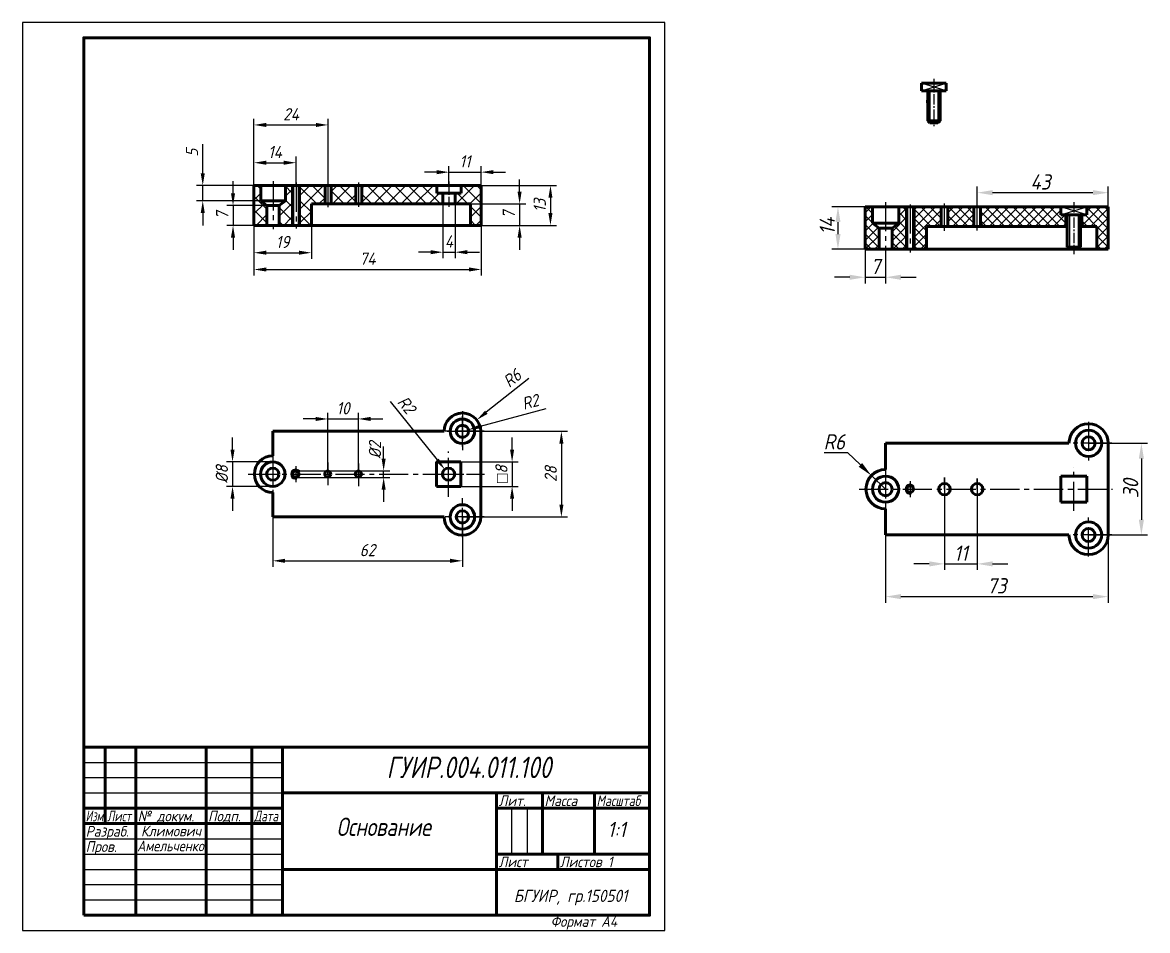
# Model space of a CAD drawing. Header units: millimetres. Extents: x -437 to 368, y -1 to 312.
# Drawn here: x 0 to 367.8, y 0 to 297 of the extents above; entities that cross this region are included whole.
import ezdxf
from ezdxf.enums import TextEntityAlignment as Align

# ---------------------------------------------------------------- set-up
doc = ezdxf.new("R2010")
doc.units = ezdxf.units.MM
doc.header["$LTSCALE"] = 0.5
doc.linetypes.add('CENTER2', pattern=[28.575, 19.05, -3.175, 3.175, -3.175])
doc.linetypes.add('осевая2', pattern=[28.575, 19.05, -3.175, 3.175, -3.175])
doc.layers.get('Defpoints').update_dxf_attribs({"color": 5})
doc.styles.get("Standard").update_dxf_attribs({"font": 'isocpeui.ttf', "width": 0.9})
doc.dimstyles.new('ESKD_standart', dxfattribs={"dimtxt": 5, "dimasz": 5, "dimexe": 2, "dimexo": 0, "dimgap": 1, "dimtad": 1, "dimtoh": 1, "dimdec": 0, "dimzin": 1, "dimdsep": 46, "dimtxsty": 'Standard', "dimcen": 3, "dimdle": 1.25, "dimadec": 0, "dimazin": 0, "dimtfac": 1, "dimtdec": 0, "dimtmove": 0, "dimatfit": 3, "dimldrblk": 'DOT', "dimfxl": 1, "dimtvp": 1.5, "dimtolj": 1, "dimtzin": 1, "dimarcsym": 0})
doc.dimstyles.get("Standard").update_dxf_attribs({"dimtxt": 5, "dimasz": 5, "dimexe": 2, "dimexo": 0, "dimgap": 1.5, "dimtad": 1, "dimdec": 0, "dimzin": 0, "dimtxsty": 'Standard', "dimcen": 5, "dimadec": 0, "dimazin": 0, "dimtfac": 1, "dimtdec": 0, "dimtofl": 0, "dimtmove": 0, "dimatfit": 3, "dimldrblk": 'DOTSMALL', "dimfxl": 1, "dimtolj": 1, "dimtzin": 0, "dimarcsym": 0})

# ---------------------------------------------------------------- blocks, each defined once
blk = doc.blocks.new('*D5')
at = {"color": 0, "lineweight": -2, "transparency": 16777216}
for p, q in [((262.07, 156.33), (269.73, 156.33)), ((269.73, 156.33), (273.94, 152.28)), ((282.17, 144.36), (277.54, 148.81))]:
    blk.add_line(p, q, dxfattribs=at)
at = {"color": 0, "transparency": 16777216}
blk.add_solid([(274.51, 152.88), (273.36, 151.68), (277.54, 148.81)], dxfattribs=at)
at = {"layer": 'Defpoints', "color": 0, "transparency": 16777216}
for p in [(277.54, 148.81), (282.17, 144.36)]:
    blk.add_point(p, dxfattribs=at)
at = {"color": 0, "transparency": 16777216, "insert": (265.4, 159.83), "char_height": 5, "attachment_point": 5}
blk.add_mtext('\\A1;R6', dxfattribs=at)
blk = doc.blocks.new('_Dot')
at = {"color": 0, "lineweight": -2}
blk.add_line((-0.5, 0), (-1, 0), dxfattribs=at)
at = {"color": 0, "const_width": 0.5}
blk.add_lwpolyline([(-0.25, 0, 1), (0.25, 0, 1)], format="xyb", close=True, dxfattribs=at)
blk = doc.blocks.new('*D6')
at = {"color": 0, "lineweight": -2, "transparency": 16777216}
for p, q in [((282.17, 129.37), (282.17, 107.21)), ((354.96, 129.37), (354.96, 107.21)), ((287.17, 109.21), (349.96, 109.21))]:
    blk.add_line(p, q, dxfattribs=at)
at = {"color": 0, "transparency": 16777216}
for points in [[(287.17, 110.04), (287.17, 108.38), (282.17, 109.21)], [(349.96, 110.04), (349.96, 108.38), (354.96, 109.21)]]:
    blk.add_solid(points, dxfattribs=at)
at = {"layer": 'Defpoints', "color": 0, "transparency": 16777216}
for p in [(282.17, 129.37), (354.96, 129.37), (354.96, 109.21)]:
    blk.add_point(p, dxfattribs=at)
at = {"color": 0, "transparency": 16777216, "insert": (318.49, 112.74), "char_height": 5, "attachment_point": 5}
blk.add_mtext('\\A1;73', dxfattribs=at)
blk = doc.blocks.new('*D7')
at = {"color": 0, "lineweight": -2, "transparency": 16777216}
for p, q in [((275.48, 222.81), (275.48, 211.66)), ((282.17, 222.81), (282.17, 211.66)), ((270.48, 213.66), (265.48, 213.66)), ((275.48, 213.66), (282.17, 213.66)), ((287.17, 213.66), (292.17, 213.66))]:
    blk.add_line(p, q, dxfattribs=at)
at = {"color": 0, "transparency": 16777216}
for points in [[(270.48, 214.49), (270.48, 212.83), (275.48, 213.66)], [(287.17, 214.49), (287.17, 212.83), (282.17, 213.66)]]:
    blk.add_solid(points, dxfattribs=at)
at = {"layer": 'Defpoints', "color": 0, "transparency": 16777216}
for p in [(275.48, 222.81), (282.17, 222.81), (282.17, 213.66)]:
    blk.add_point(p, dxfattribs=at)
at = {"color": 0, "transparency": 16777216, "insert": (278.82, 217.19), "char_height": 5, "attachment_point": 5}
blk.add_mtext('\\A1;7', dxfattribs=at)
blk = doc.blocks.new('*D8')
at = {"color": 0, "lineweight": -2, "transparency": 16777216}
for p, q in [((275.48, 236.72), (264.6, 236.72)), ((266.6, 231.72), (266.6, 227.81)), ((275.48, 222.81), (264.6, 222.81))]:
    blk.add_line(p, q, dxfattribs=at)
at = {"color": 0, "transparency": 16777216}
for points in [[(265.77, 231.72), (267.44, 231.72), (266.6, 236.72)], [(265.77, 227.81), (267.44, 227.81), (266.6, 222.81)]]:
    blk.add_solid(points, dxfattribs=at)
at = {"layer": 'Defpoints', "color": 0, "transparency": 16777216}
for p in [(275.48, 236.72), (266.6, 222.81), (275.48, 222.81)]:
    blk.add_point(p, dxfattribs=at)
at = {"color": 0, "transparency": 16777216, "insert": (263.1, 230.4), "char_height": 5, "attachment_point": 5, "rotation": 90}
blk.add_mtext('\\A1;14', dxfattribs=at)
blk = doc.blocks.new('*D9')
at = {"color": 0, "lineweight": -2, "transparency": 16777216}
for p, q in [((312.14, 236.72), (312.14, 243.34)), ((354.96, 236.72), (354.96, 243.34)), ((317.14, 241.34), (349.96, 241.34))]:
    blk.add_line(p, q, dxfattribs=at)
at = {"color": 0, "transparency": 16777216}
for points in [[(317.14, 242.17), (317.14, 240.51), (312.14, 241.34)], [(349.96, 242.17), (349.96, 240.51), (354.96, 241.34)]]:
    blk.add_solid(points, dxfattribs=at)
at = {"layer": 'Defpoints', "color": 0, "transparency": 16777216}
for p in [(354.96, 241.34), (312.14, 236.72), (354.96, 236.72)]:
    blk.add_point(p, dxfattribs=at)
at = {"color": 0, "transparency": 16777216, "insert": (332.78, 244.84), "char_height": 5, "attachment_point": 5}
blk.add_mtext('\\A1;43', dxfattribs=at)
blk = doc.blocks.new('*D10')
at = {"color": 0, "lineweight": -2, "transparency": 16777216}
for p, q in [((348.54, 159.35), (367.8, 159.35)), ((365.8, 154.35), (365.8, 134.37)), ((348.54, 129.37), (367.8, 129.37))]:
    blk.add_line(p, q, dxfattribs=at)
at = {"color": 0, "transparency": 16777216}
for points in [[(364.96, 154.35), (366.63, 154.35), (365.8, 159.35)], [(364.96, 134.37), (366.63, 134.37), (365.8, 129.37)]]:
    blk.add_solid(points, dxfattribs=at)
at = {"layer": 'Defpoints', "color": 0, "transparency": 16777216}
for p in [(348.54, 159.35), (348.54, 129.37), (365.8, 129.37)]:
    blk.add_point(p, dxfattribs=at)
at = {"color": 0, "transparency": 16777216, "insert": (362.3, 144.54), "char_height": 5, "attachment_point": 5, "rotation": 90}
blk.add_mtext('\\A1;30', dxfattribs=at)
blk = doc.blocks.new('*D11')
at = {"color": 0, "lineweight": -2, "transparency": 16777216}
for p, q in [((301.44, 144.36), (301.44, 117.92)), ((312.14, 144.36), (312.14, 117.92)), ((296.44, 119.92), (291.44, 119.92)), ((301.44, 119.92), (312.14, 119.92)), ((317.14, 119.92), (322.14, 119.92))]:
    blk.add_line(p, q, dxfattribs=at)
at = {"color": 0, "transparency": 16777216}
for points in [[(296.44, 120.75), (296.44, 119.08), (301.44, 119.92)], [(317.14, 120.75), (317.14, 119.08), (312.14, 119.92)]]:
    blk.add_solid(points, dxfattribs=at)
at = {"layer": 'Defpoints', "color": 0, "transparency": 16777216}
for p in [(301.44, 144.36), (312.14, 144.36), (312.14, 119.92)]:
    blk.add_point(p, dxfattribs=at)
at = {"color": 0, "transparency": 16777216, "insert": (306.79, 123.42), "char_height": 5, "attachment_point": 5}
blk.add_mtext('\\A1;11', dxfattribs=at)
blk = doc.blocks.new('*D13')
at = {"color": 0, "lineweight": -2, "transparency": 16777216}
for p, q in [((149.81, 163.28), (178.18, 163.28)), ((176.18, 159.28), (176.18, 139.28)), ((149.81, 135.28), (178.18, 135.28))]:
    blk.add_line(p, q, dxfattribs=at)
at = {"color": 0, "lineweight": -3, "transparency": 16777216}
for points in [[(175.52, 159.28), (176.85, 159.28), (176.18, 163.28)], [(175.52, 139.28), (176.85, 139.28), (176.18, 135.28)]]:
    blk.add_solid(points, dxfattribs=at)
at = {"layer": 'Defpoints', "color": 0, "lineweight": -3, "transparency": 16777216}
for p in [(149.81, 163.28), (149.81, 135.28), (176.18, 135.28)]:
    blk.add_point(p, dxfattribs=at)
at = {"color": 0, "lineweight": -3, "transparency": 16777216, "insert": (172.68, 149.28), "char_height": 4, "attachment_point": 5, "rotation": 90}
blk.add_mtext('\\A1;28', dxfattribs=at)
blk = doc.blocks.new('_DotSmall')
at = {"color": 0, "linetype": 'ByBlock', "const_width": 0.5}
blk.add_lwpolyline([(-0.0625, 0, 1), (0.0625, 0, 1)], format="xyb", close=True, dxfattribs=at)
blk = doc.blocks.new('*D14')
at = {"color": 0, "lineweight": -2, "transparency": 16777216}
for p, q in [((99.81, 149.28), (99.81, 169.32)), ((109.81, 149.28), (109.81, 169.32)), ((95.81, 167.32), (91.81, 167.32)), ((99.81, 167.32), (109.81, 167.32)), ((113.81, 167.32), (117.81, 167.32))]:
    blk.add_line(p, q, dxfattribs=at)
at = {"color": 0, "lineweight": -3, "transparency": 16777216}
for points in [[(95.81, 167.99), (95.81, 166.65), (99.81, 167.32)], [(113.81, 167.99), (113.81, 166.65), (109.81, 167.32)]]:
    blk.add_solid(points, dxfattribs=at)
at = {"layer": 'Defpoints', "color": 0, "lineweight": -3, "transparency": 16777216}
for p in [(109.81, 167.32), (99.81, 149.28), (109.81, 149.28)]:
    blk.add_point(p, dxfattribs=at)
at = {"color": 0, "lineweight": -3, "transparency": 16777216, "insert": (104.81, 170.82), "char_height": 4, "attachment_point": 5}
blk.add_mtext('\\A1;10', dxfattribs=at)
blk = doc.blocks.new('*D15')
at = {"color": 0, "lineweight": -2, "transparency": 16777216}
for p, q in [((81.81, 135.28), (81.81, 118.92)), ((143.81, 135.28), (143.81, 118.92)), ((85.81, 120.92), (139.81, 120.92))]:
    blk.add_line(p, q, dxfattribs=at)
at = {"color": 0, "lineweight": -3, "transparency": 16777216}
for points in [[(85.81, 121.59), (85.81, 120.26), (81.81, 120.92)], [(139.81, 121.59), (139.81, 120.26), (143.81, 120.92)]]:
    blk.add_solid(points, dxfattribs=at)
at = {"layer": 'Defpoints', "color": 0, "lineweight": -3, "transparency": 16777216}
for p in [(81.81, 135.28), (143.81, 135.28), (143.81, 120.92)]:
    blk.add_point(p, dxfattribs=at)
at = {"color": 0, "lineweight": -3, "transparency": 16777216, "insert": (112.81, 124.42), "char_height": 4, "attachment_point": 5}
blk.add_mtext('\\A1;62', dxfattribs=at)
blk = doc.blocks.new('*D16')
at = {"color": 0, "lineweight": -2, "transparency": 16777216}
for p, q in [((75.68, 230.65), (75.68, 214.21)), ((149.93, 230.65), (149.93, 214.21)), ((79.68, 216.21), (145.93, 216.21))]:
    blk.add_line(p, q, dxfattribs=at)
at = {"color": 0, "lineweight": -3, "transparency": 16777216}
for points in [[(79.68, 216.88), (79.68, 215.55), (75.68, 216.21)], [(145.93, 216.88), (145.93, 215.55), (149.93, 216.21)]]:
    blk.add_solid(points, dxfattribs=at)
at = {"layer": 'Defpoints', "color": 0, "lineweight": -3, "transparency": 16777216}
for p in [(75.68, 230.65), (149.93, 230.65), (149.93, 216.21)]:
    blk.add_point(p, dxfattribs=at)
at = {"color": 0, "lineweight": -3, "transparency": 16777216, "insert": (112.81, 219.74), "char_height": 4, "width": 3.4364, "attachment_point": 5}
blk.add_mtext('\\A1;74', dxfattribs=at)
blk = doc.blocks.new('*D18')
at = {"color": 0, "lineweight": -2, "transparency": 16777216}
for p, q in [((135.43, 248.05), (131.43, 248.05)), ((139.43, 243.65), (139.43, 250.05)), ((139.43, 248.05), (149.93, 248.05)), ((149.93, 243.65), (149.93, 250.05)), ((153.93, 248.05), (157.93, 248.05))]:
    blk.add_line(p, q, dxfattribs=at)
at = {"color": 0, "lineweight": -3, "transparency": 16777216}
for points in [[(135.43, 248.71), (135.43, 247.38), (139.43, 248.05)], [(153.93, 248.71), (153.93, 247.38), (149.93, 248.05)]]:
    blk.add_solid(points, dxfattribs=at)
at = {"layer": 'Defpoints', "color": 0, "lineweight": -3, "transparency": 16777216}
for p in [(149.93, 248.05), (139.43, 243.65), (149.93, 243.65)]:
    blk.add_point(p, dxfattribs=at)
at = {"color": 0, "lineweight": -3, "transparency": 16777216, "insert": (144.68, 251.55), "char_height": 4, "attachment_point": 5}
blk.add_mtext('\\A1;11', dxfattribs=at)
blk = doc.blocks.new('*D19')
at = {"color": 0, "lineweight": -2, "transparency": 16777216}
for p, q in [((68.67, 157.28), (68.67, 161.28)), ((81.81, 153.28), (66.67, 153.28)), ((68.67, 153.28), (68.67, 145.28)), ((81.81, 145.28), (66.67, 145.28)), ((68.67, 141.28), (68.67, 137.28))]:
    blk.add_line(p, q, dxfattribs=at)
at = {"color": 0, "lineweight": -3, "transparency": 16777216}
for points in [[(68, 157.28), (69.33, 157.28), (68.67, 153.28)], [(68, 141.28), (69.33, 141.28), (68.67, 145.28)]]:
    blk.add_solid(points, dxfattribs=at)
at = {"layer": 'Defpoints', "color": 0, "lineweight": -3, "transparency": 16777216}
for p in [(81.81, 153.28), (68.67, 145.28), (81.81, 145.28)]:
    blk.add_point(p, dxfattribs=at)
at = {"color": 0, "lineweight": -3, "transparency": 16777216, "insert": (65.17, 149.28), "char_height": 4, "attachment_point": 5, "rotation": 90}
blk.add_mtext('\\A1;%%C8', dxfattribs=at)
blk = doc.blocks.new('*D20')
at = {"color": 0, "lineweight": -2, "transparency": 16777216}
for p, q in [((165.53, 180.52), (151.64, 169.49)), ((143.81, 158.28), (143.81, 168.28)), ((138.81, 163.28), (148.81, 163.28))]:
    blk.add_line(p, q, dxfattribs=at)
at = {"color": 0, "lineweight": -3, "transparency": 16777216}
blk.add_solid([(151.23, 170.02), (152.06, 168.97), (148.51, 167.01)], dxfattribs=at)
at = {"layer": 'Defpoints', "color": 0, "lineweight": -3, "transparency": 16777216}
for p in [(148.51, 167.01), (143.81, 163.28)]:
    blk.add_point(p, dxfattribs=at)
at = {"color": 0, "lineweight": -3, "transparency": 16777216, "insert": (160.1, 180.67), "char_height": 4, "attachment_point": 5, "rotation": 38.4357}
blk.add_mtext('\\A1;R6', dxfattribs=at)
blk = doc.blocks.new('*D21')
at = {"color": 0, "lineweight": -2, "transparency": 16777216}
for p, q in [((160.07, 157.28), (160.07, 161.28)), ((143.31, 153.28), (162.07, 153.28)), ((160.07, 153.28), (160.07, 145.28)), ((143.31, 145.28), (162.07, 145.28)), ((160.07, 141.28), (160.07, 137.28))]:
    blk.add_line(p, q, dxfattribs=at)
at = {"color": 0, "lineweight": -3, "transparency": 16777216}
for points in [[(159.4, 157.28), (160.73, 157.28), (160.07, 153.28)], [(159.4, 141.28), (160.73, 141.28), (160.07, 145.28)]]:
    blk.add_solid(points, dxfattribs=at)
at = {"layer": 'Defpoints', "color": 0, "lineweight": -3, "transparency": 16777216}
for p in [(143.31, 153.28), (143.31, 145.28), (160.07, 145.28)]:
    blk.add_point(p, dxfattribs=at)
at = {"color": 0, "lineweight": -3, "transparency": 16777216, "insert": (156.57, 149.28), "char_height": 4, "attachment_point": 5, "rotation": 90}
blk.add_mtext('\\A1;{\\fArial|b0|i1|c204|p34;□}8', dxfattribs=at)
blk = doc.blocks.new('*D22')
at = {"color": 0, "lineweight": -2, "transparency": 16777216}
for p, q in [((75.68, 230.65), (75.68, 219.7)), ((94.43, 230.65), (94.43, 219.7)), ((79.68, 221.7), (90.43, 221.7))]:
    blk.add_line(p, q, dxfattribs=at)
at = {"color": 0, "lineweight": -3, "transparency": 16777216}
for points in [[(79.68, 222.37), (79.68, 221.04), (75.68, 221.7)], [(90.43, 222.37), (90.43, 221.04), (94.43, 221.7)]]:
    blk.add_solid(points, dxfattribs=at)
at = {"layer": 'Defpoints', "color": 0, "lineweight": -3, "transparency": 16777216}
for p in [(75.68, 230.65), (94.43, 230.65), (94.43, 221.7)]:
    blk.add_point(p, dxfattribs=at)
at = {"color": 0, "lineweight": -3, "transparency": 16777216, "insert": (85.06, 225.2), "char_height": 4, "attachment_point": 5}
blk.add_mtext('\\A1;19', dxfattribs=at)
blk = doc.blocks.new('*D23')
at = {"color": 0, "lineweight": -2, "transparency": 16777216}
for p, q in [((149.93, 243.65), (174.61, 243.65)), ((172.61, 239.65), (172.61, 234.65)), ((149.93, 230.65), (174.61, 230.65))]:
    blk.add_line(p, q, dxfattribs=at)
at = {"color": 0, "lineweight": -3, "transparency": 16777216}
for points in [[(171.94, 239.65), (173.27, 239.65), (172.61, 243.65)], [(171.94, 234.65), (173.27, 234.65), (172.61, 230.65)]]:
    blk.add_solid(points, dxfattribs=at)
at = {"layer": 'Defpoints', "color": 0, "lineweight": -3, "transparency": 16777216}
for p in [(149.93, 243.65), (149.93, 230.65), (172.61, 230.65)]:
    blk.add_point(p, dxfattribs=at)
at = {"color": 0, "lineweight": -3, "transparency": 16777216, "insert": (169.11, 237.15), "char_height": 4, "attachment_point": 5, "rotation": 90}
blk.add_mtext('\\A1;13', dxfattribs=at)
blk = doc.blocks.new('*D24')
at = {"color": 0, "lineweight": -2, "transparency": 16777216}
for p, q in [((171.06, 170.65), (149.6, 164.84)), ((143.81, 158.28), (143.81, 168.28)), ((138.81, 163.28), (148.81, 163.28))]:
    blk.add_line(p, q, dxfattribs=at)
at = {"color": 0, "lineweight": -3, "transparency": 16777216}
blk.add_solid([(149.43, 165.49), (149.77, 164.2), (145.74, 163.8)], dxfattribs=at)
at = {"layer": 'Defpoints', "color": 0, "lineweight": -3, "transparency": 16777216}
for p in [(143.81, 163.28), (145.74, 163.8)]:
    blk.add_point(p, dxfattribs=at)
at = {"color": 0, "lineweight": -3, "transparency": 16777216, "insert": (166.02, 172.91), "char_height": 4, "attachment_point": 5, "rotation": 15.1387}
blk.add_mtext('\\A1;R2', dxfattribs=at)
blk = doc.blocks.new('*D25')
at = {"color": 0, "lineweight": -2, "transparency": 16777216}
for p, q in [((118.07, 154.35), (118.07, 158.35)), ((89.31, 150.35), (120.07, 150.35)), ((89.31, 148.21), (120.07, 148.21)), ((118.07, 148.21), (118.07, 150.35)), ((118.07, 144.21), (118.07, 140.21))]:
    blk.add_line(p, q, dxfattribs=at)
at = {"color": 0, "lineweight": -3, "transparency": 16777216}
for points in [[(117.4, 154.35), (118.73, 154.35), (118.07, 150.35)], [(117.4, 144.21), (118.73, 144.21), (118.07, 148.21)]]:
    blk.add_solid(points, dxfattribs=at)
at = {"layer": 'Defpoints', "color": 0, "lineweight": -3, "transparency": 16777216}
for p in [(89.31, 150.35), (89.31, 148.21), (118.07, 150.35)]:
    blk.add_point(p, dxfattribs=at)
blk = doc.blocks.new('*D26')
at = {"color": 0, "lineweight": -2, "transparency": 16777216}
for p, q in [((120.16, 173.03), (135.54, 153.95)), ((139.31, 144.28), (139.31, 154.28)), ((134.31, 149.28), (144.31, 149.28))]:
    blk.add_line(p, q, dxfattribs=at)
at = {"color": 0, "lineweight": -3, "transparency": 16777216}
blk.add_solid([(136.06, 154.37), (135.02, 153.53), (138.05, 150.83)], dxfattribs=at)
at = {"layer": 'Defpoints', "color": 0, "lineweight": -3, "transparency": 16777216}
for p in [(138.05, 150.83), (139.31, 149.28)]:
    blk.add_point(p, dxfattribs=at)
at = {"color": 0, "lineweight": -3, "transparency": 16777216, "insert": (125.56, 171.91), "char_height": 4, "attachment_point": 5, "rotation": 308.8781}
blk.add_mtext('\\A1;R2', dxfattribs=at)
blk = doc.blocks.new('*D27')
at = {"color": 0, "lineweight": -2, "transparency": 16777216}
for p, q in [((137.43, 237.65), (137.43, 219.87)), ((141.43, 237.65), (141.43, 219.87)), ((133.43, 221.87), (129.43, 221.87)), ((137.43, 221.87), (141.43, 221.87)), ((145.43, 221.87), (149.43, 221.87))]:
    blk.add_line(p, q, dxfattribs=at)
at = {"color": 0, "lineweight": -3, "transparency": 16777216}
for points in [[(133.43, 222.54), (133.43, 221.2), (137.43, 221.87)], [(145.43, 222.54), (145.43, 221.2), (141.43, 221.87)]]:
    blk.add_solid(points, dxfattribs=at)
at = {"layer": 'Defpoints', "color": 0, "lineweight": -3, "transparency": 16777216}
for p in [(137.43, 237.65), (141.43, 237.65), (141.43, 221.87)]:
    blk.add_point(p, dxfattribs=at)
at = {"color": 0, "lineweight": -3, "transparency": 16777216, "insert": (139.43, 225.37), "char_height": 4, "attachment_point": 5}
blk.add_mtext('\\A1;4', dxfattribs=at)
blk = doc.blocks.new('*D28')
at = {"color": 0, "lineweight": -2, "transparency": 16777216}
for p, q in [((162.52, 241.65), (162.52, 245.65)), ((146.43, 237.65), (164.52, 237.65)), ((162.52, 237.65), (162.52, 230.65)), ((146.43, 230.65), (164.52, 230.65)), ((162.52, 226.65), (162.52, 222.65))]:
    blk.add_line(p, q, dxfattribs=at)
at = {"color": 0, "lineweight": -3, "transparency": 16777216}
for points in [[(161.85, 241.65), (163.18, 241.65), (162.52, 237.65)], [(161.85, 226.65), (163.18, 226.65), (162.52, 230.65)]]:
    blk.add_solid(points, dxfattribs=at)
at = {"layer": 'Defpoints', "color": 0, "lineweight": -3, "transparency": 16777216}
for p in [(146.43, 237.65), (146.43, 230.65), (162.52, 230.65)]:
    blk.add_point(p, dxfattribs=at)
at = {"color": 0, "lineweight": -3, "transparency": 16777216, "insert": (158.99, 234.15), "char_height": 4, "attachment_point": 5, "rotation": 90}
blk.add_mtext('\\A1;7', dxfattribs=at)
blk = doc.blocks.new('*D29')
at = {"color": 0, "lineweight": -2, "transparency": 16777216}
for p, q in [((58.93, 247.65), (58.93, 257.18)), ((77.93, 243.65), (56.93, 243.65)), ((58.93, 238.65), (58.93, 243.65)), ((77.93, 238.65), (56.93, 238.65)), ((58.93, 234.65), (58.93, 230.65))]:
    blk.add_line(p, q, dxfattribs=at)
at = {"color": 0, "lineweight": -3, "transparency": 16777216}
for points in [[(58.26, 247.65), (59.6, 247.65), (58.93, 243.65)], [(58.26, 234.65), (59.6, 234.65), (58.93, 238.65)]]:
    blk.add_solid(points, dxfattribs=at)
at = {"layer": 'Defpoints', "color": 0, "lineweight": -3, "transparency": 16777216}
for p in [(58.93, 243.65), (77.93, 243.65), (77.93, 238.65)]:
    blk.add_point(p, dxfattribs=at)
at = {"color": 0, "lineweight": -3, "transparency": 16777216, "insert": (55.43, 254.42), "char_height": 4, "attachment_point": 5, "rotation": 90}
blk.add_mtext('\\A1;5', dxfattribs=at)
blk = doc.blocks.new('*D30')
at = {"color": 0, "lineweight": -2, "transparency": 16777216}
for p, q in [((68.83, 241.15), (68.83, 245.15)), ((79.93, 237.15), (66.83, 237.15)), ((68.83, 237.15), (68.83, 230.65)), ((79.93, 230.65), (66.83, 230.65)), ((68.83, 226.65), (68.83, 222.65))]:
    blk.add_line(p, q, dxfattribs=at)
at = {"color": 0, "lineweight": -3, "transparency": 16777216}
for points in [[(68.16, 241.15), (69.49, 241.15), (68.83, 237.15)], [(68.16, 226.65), (69.49, 226.65), (68.83, 230.65)]]:
    blk.add_solid(points, dxfattribs=at)
at = {"layer": 'Defpoints', "color": 0, "lineweight": -3, "transparency": 16777216}
for p in [(79.93, 237.15), (68.83, 230.65), (79.93, 230.65)]:
    blk.add_point(p, dxfattribs=at)
at = {"color": 0, "lineweight": -3, "transparency": 16777216, "insert": (65.3, 233.9), "char_height": 4, "attachment_point": 5, "rotation": 90}
blk.add_mtext('\\A1;7', dxfattribs=at)
blk = doc.blocks.new('*D31')
at = {"color": 0, "lineweight": -2, "transparency": 16777216}
for p, q in [((75.68, 243.65), (75.68, 265.49)), ((99.93, 243.65), (99.93, 265.49)), ((79.68, 263.49), (95.93, 263.49))]:
    blk.add_line(p, q, dxfattribs=at)
at = {"color": 0, "lineweight": -3, "transparency": 16777216}
for points in [[(79.68, 264.15), (79.68, 262.82), (75.68, 263.49)], [(95.93, 264.15), (95.93, 262.82), (99.93, 263.49)]]:
    blk.add_solid(points, dxfattribs=at)
at = {"layer": 'Defpoints', "color": 0, "lineweight": -3, "transparency": 16777216}
for p in [(99.93, 263.49), (75.68, 243.65), (99.93, 243.65)]:
    blk.add_point(p, dxfattribs=at)
at = {"color": 0, "lineweight": -3, "transparency": 16777216, "insert": (87.81, 266.99), "char_height": 4, "attachment_point": 5}
blk.add_mtext('\\A1;24', dxfattribs=at)
blk = doc.blocks.new('*D32')
at = {"color": 0, "lineweight": -2, "transparency": 16777216}
for p, q in [((75.68, 243.65), (75.68, 253.13)), ((79.68, 251.13), (85.43, 251.13)), ((89.43, 243.65), (89.43, 253.13))]:
    blk.add_line(p, q, dxfattribs=at)
at = {"color": 0, "lineweight": -3, "transparency": 16777216}
for points in [[(79.68, 251.79), (79.68, 250.46), (75.68, 251.13)], [(85.43, 251.79), (85.43, 250.46), (89.43, 251.13)]]:
    blk.add_solid(points, dxfattribs=at)
at = {"layer": 'Defpoints', "color": 0, "lineweight": -3, "transparency": 16777216}
for p in [(89.43, 251.13), (75.68, 243.65), (89.43, 243.65)]:
    blk.add_point(p, dxfattribs=at)
at = {"color": 0, "lineweight": -3, "transparency": 16777216, "insert": (82.56, 254.63), "char_height": 4, "attachment_point": 5}
blk.add_mtext('\\A1;14', dxfattribs=at)

msp = doc.modelspace()

# ---------------------------------------------------------------- hatches: boundary and pattern name
at = {"lineweight": -3}
h = msp.add_hatch(dxfattribs=at)
h.set_pattern_fill('ANSI37', color=256)
h.set_pattern_definition([(45, (-3e-14, 28.5133), (-2.245064, 2.245064), []), (135, (-3e-14, 28.5133), (-2.245064, -2.245064), [])])
h.paths.add_polyline_path([(137.43, 241.15), (136.93, 241.15), (135.43, 241.15), (135.43, 243.65), (110.93, 243.65), (110.93, 237.65), (133.13, 237.65), (137.43, 237.65)])
h.paths.add_polyline_path([(149.93, 243.65), (143.43, 243.65), (143.43, 241.15), (141.43, 241.15), (141.43, 237.65), (141.93, 237.65), (146.43, 237.65), (146.43, 230.65), (149.93, 230.65)])
h.paths.add_polyline_path([(108.93, 243.65), (100.93, 243.65), (100.93, 237.65), (108.93, 237.65)])
h.paths.add_polyline_path([(98.93, 243.65), (92.43, 243.65), (90.93, 243.65), (90.93, 230.65), (92.43, 230.65), (94.43, 230.65), (94.43, 237.65), (96.93, 237.65), (98.93, 237.65)])
h.paths.add_polyline_path([(87.93, 243.65), (85.93, 243.65), (85.93, 238.65), (83.93, 237.15), (83.93, 230.65), (87.93, 230.65)])
h.paths.add_polyline_path([(79.93, 237.15), (77.93, 238.65), (77.93, 243.65), (75.68, 243.65), (75.68, 230.65), (79.93, 230.65)])
h = msp.add_hatch()
h.set_pattern_fill('ANSI37', color=256, scale=0.669057, angle=90)
h.set_pattern_definition([(135, (201.4457, -31.5411), (-1.502076, -1.502076), []), (225, (201.4457, -31.5411), (1.502076, -1.502076), [])])
h.paths.add_polyline_path([(354.96, 236.72), (348.01, 236.72), (348.01, 234.05), (346.36, 234.05), (346.36, 230.3), (346.4, 230.3), (351.22, 230.3), (351.22, 222.81), (354.96, 222.81)])
h.paths.add_polyline_path([(341.05, 234.05), (339.44, 234.05), (339.44, 236.72), (313.21, 236.72), (313.21, 230.3), (336.98, 230.3), (341.05, 230.3)])
h.paths.add_polyline_path([(311.07, 236.72), (302.51, 236.72), (302.51, 230.3), (311.07, 230.3)])
h.paths.add_polyline_path([(300.37, 236.72), (293.41, 236.72), (291.27, 236.72), (291.27, 222.81), (293.41, 222.81), (295.55, 222.81), (295.55, 230.3), (300.37, 230.3)])
h.paths.add_polyline_path([(289.13, 236.72), (286.45, 236.72), (286.45, 231.37), (284.31, 229.77), (284.31, 222.81), (289.13, 222.81)])
h.paths.add_polyline_path([(280.03, 229.77), (277.89, 231.37), (277.89, 236.72), (275.48, 236.72), (275.48, 222.81), (280.03, 222.81)])

# ---------------------------------------------------------------- linework, layer by layer
at = {"color": 7, "lineweight": 60}
for p, q in [((297.96, 277.17), (293.96, 277.17)), ((297.96, 277.17), (293.96, 277.17)), ((293.96, 277.17), (293.96, 274.67)), ((297.96, 277.17), (293.96, 277.17)), ((297.96, 277.17), (293.96, 277.17)), ((293.96, 277.17), (293.96, 274.67)), ((301.96, 274.67), (301.96, 277.17)), ((301.96, 274.67), (301.96, 277.17)), ((293.96, 274.67), (301.96, 274.67)), ((293.96, 274.67), (301.96, 274.67)), ((295.96, 274.67), (295.46, 274.67)), ((295.96, 274.67), (295.46, 274.67)), ((295.96, 265.37), (295.96, 274.67)), ((297.96, 274.67), (299.96, 274.67)), ((297.96, 274.67), (297.96, 274.67)), ((297.96, 274.67), (299.96, 274.67)), ((297.96, 274.67), (299.96, 274.67)), ((297.96, 274.67), (297.96, 274.67)), ((297.96, 274.67), (299.96, 274.67)), ((299.96, 274.67), (299.46, 274.67)), ((299.96, 274.67), (299.46, 274.67)), ((299.96, 274.67), (300.46, 274.67)), ((299.96, 274.67), (299.96, 265.37)), ((299.96, 274.67), (300.46, 274.67)), ((295.46, 271.17), (295.96, 271.17)), ((295.46, 271.17), (295.96, 271.17)), ((300.46, 271.17), (299.96, 271.17)), ((300.46, 271.17), (299.96, 271.17)), ((295.96, 264.83), (295.96, 265.37)), ((299.96, 264.83), (295.96, 264.83)), ((295.96, 264.83), (296.63, 264.17)), ((299.96, 264.83), (299.29, 264.17)), ((299.96, 265.37), (299.96, 264.83)), ((75.68, 243.65), (87.93, 243.65)), ((75.68, 230.65), (75.68, 243.65)), ((77.93, 238.65), (77.93, 243.65)), ((85.93, 243.65), (85.93, 238.65)), ((90.93, 243.65), (92.43, 243.65)), ((92.43, 243.65), (98.93, 243.65)), ((98.93, 243.65), (98.93, 237.65)), ((100.93, 237.65), (100.93, 243.65)), ((100.93, 243.65), (108.93, 243.65)), ((108.93, 243.65), (108.93, 237.65)), ((110.93, 237.65), (110.93, 243.65)), ((110.93, 243.65), (149.93, 243.65)), ((139.43, 243.65), (135.43, 243.65)), ((139.43, 243.65), (135.43, 243.65)), ((135.43, 243.65), (135.43, 241.15)), ((139.43, 243.65), (135.43, 243.65)), ((139.43, 243.65), (135.43, 243.65)), ((135.43, 243.65), (135.43, 241.15)), ((149.43, 243.65), (139.43, 243.65)), ((143.43, 241.15), (143.43, 243.65)), ((143.43, 241.15), (143.43, 243.65)), ((149.93, 230.65), (149.93, 243.65)), ((110.93, 237.65), (110.93, 240.8)), ((135.43, 241.15), (143.43, 241.15)), ((135.43, 241.15), (143.43, 241.15)), ((137.43, 241.15), (136.93, 241.15)), ((137.43, 241.15), (136.93, 241.15)), ((139.43, 241.15), (141.43, 241.15)), ((139.43, 241.15), (139.43, 241.15)), ((139.43, 241.15), (141.43, 241.15)), ((139.43, 241.15), (141.43, 241.15)), ((139.43, 241.15), (139.43, 241.15)), ((139.43, 241.15), (141.43, 241.15)), ((141.43, 241.15), (140.93, 241.15)), ((141.43, 241.15), (140.93, 241.15)), ((141.43, 241.15), (141.93, 241.15)), ((141.43, 241.15), (141.43, 237.65)), ((141.43, 241.15), (141.93, 241.15)), ((85.93, 238.65), (77.93, 238.65)), ((77.93, 238.65), (79.93, 237.15)), ((79.93, 237.15), (79.93, 230.65)), ((83.93, 237.15), (79.93, 237.15)), ((85.93, 238.65), (83.93, 237.15)), ((83.93, 230.65), (83.93, 237.15)), ((94.43, 237.65), (96.93, 237.65)), ((94.43, 230.65), (94.43, 237.65)), ((96.93, 237.65), (98.93, 237.65)), ((100.93, 237.65), (108.93, 237.65)), ((110.93, 237.65), (133.13, 237.65)), ((137.43, 237.65), (131.43, 237.65)), ((136.93, 237.65), (133.13, 237.65)), ((136.93, 237.65), (137.43, 237.65)), ((136.93, 237.65), (137.43, 237.65)), ((141.93, 237.65), (141.43, 237.65)), ((141.93, 237.65), (141.43, 237.65)), ((141.93, 237.65), (146.43, 237.65)), ((146.43, 237.65), (146.43, 230.65)), ((275.48, 222.81), (275.48, 236.72)), ((275.48, 236.72), (293.41, 236.72)), ((277.89, 231.37), (277.89, 236.72)), ((286.45, 236.72), (286.45, 231.37)), ((289.13, 236.72), (289.13, 222.81)), ((291.27, 236.72), (291.27, 222.81)), ((293.41, 236.72), (300.37, 236.72)), ((300.37, 236.72), (300.37, 230.3)), ((302.51, 230.3), (302.51, 236.72)), ((302.51, 236.72), (311.07, 236.72)), ((311.07, 236.72), (311.07, 230.3)), ((313.21, 230.3), (313.21, 236.72)), ((313.21, 236.72), (354.96, 236.72)), ((343.72, 236.72), (339.44, 236.72)), ((343.72, 236.72), (339.44, 236.72)), ((339.44, 236.72), (339.44, 234.05)), ((354.43, 236.72), (343.72, 236.72)), ((348.01, 234.05), (348.01, 236.72)), ((354.96, 222.81), (354.96, 236.72)), ((313.21, 230.3), (313.21, 233.66)), ((339.44, 234.05), (348.01, 234.05)), ((341.58, 234.05), (341.05, 234.05)), ((341.05, 234.05), (341.05, 230.3)), ((341.58, 229.23), (341.58, 234.05)), ((343.72, 234.05), (345.86, 234.05)), ((343.72, 234.05), (343.72, 234.05)), ((343.72, 234.05), (345.86, 234.05)), ((345.86, 234.05), (345.33, 234.05)), ((345.86, 234.05), (345.86, 229.23)), ((345.86, 234.05), (346.4, 234.05)), ((75.68, 230.65), (149.93, 230.65)), ((92.43, 230.65), (79.12, 230.65)), ((79.12, 230.65), (82.62, 230.65)), ((83.93, 230.65), (81.93, 230.65)), ((81.93, 230.65), (89.93, 230.65)), ((92.43, 230.65), (95.93, 230.65)), ((286.45, 231.37), (277.89, 231.37)), ((277.89, 231.37), (280.03, 229.77)), ((284.31, 229.77), (280.03, 229.77)), ((280.03, 229.77), (280.03, 222.81)), ((286.45, 231.37), (284.31, 229.77)), ((284.31, 222.81), (284.31, 229.77)), ((295.55, 230.3), (298.23, 230.3)), ((300.37, 230.3), (295.55, 230.3)), ((295.55, 222.81), (295.55, 230.3)), ((298.23, 230.3), (300.37, 230.3)), ((302.51, 230.3), (311.07, 230.3)), ((313.21, 230.3), (336.98, 230.3)), ((341.58, 230.3), (335.16, 230.3)), ((341.58, 230.3), (336.86, 230.3)), ((341.05, 230.3), (336.98, 230.3)), ((341.05, 230.3), (341.58, 230.3)), ((341.58, 223.52), (341.58, 229.23)), ((346.4, 230.3), (345.86, 230.3)), ((345.86, 229.23), (345.86, 223.52)), ((346.4, 230.3), (351.22, 230.3)), ((351.22, 230.3), (351.22, 222.81)), ((275.48, 222.81), (354.96, 222.81)), ((293.41, 222.81), (279.16, 222.81)), ((279.16, 222.81), (282.9, 222.81)), ((284.31, 222.81), (282.17, 222.81)), ((282.17, 222.81), (290.73, 222.81)), ((293.41, 222.81), (297.16, 222.81)), ((345.86, 223.52), (341.58, 223.52)), ((341.58, 223.52), (342.3, 222.81)), ((345.86, 223.52), (345.15, 222.81)), ((137.81, 163.28), (81.81, 163.28)), ((81.81, 155.28), (81.81, 163.28)), ((149.81, 135.28), (149.81, 163.28)), ((150.06, 163.28), (150.06, 163.28)), ((150.06, 163.28), (150.06, 163.28)), ((150.06, 163.28), (150.06, 163.28)), ((150.06, 163.28), (150.06, 163.28)), ((150.06, 163.28), (150.06, 163.28)), ((150.06, 163.28), (150.06, 163.28)), ((150.06, 163.28), (150.06, 163.28)), ((150.06, 163.28), (150.06, 163.28)), ((150.06, 163.28), (150.06, 163.28)), ((342.12, 159.35), (282.17, 159.35)), ((282.17, 150.78), (282.17, 159.35)), ((354.96, 129.37), (354.96, 159.35)), ((355.23, 159.35), (355.23, 159.35)), ((355.23, 159.35), (355.23, 159.35)), ((355.23, 159.35), (355.23, 159.35)), ((355.23, 159.35), (355.23, 159.35)), ((355.23, 159.35), (355.23, 159.35)), ((355.23, 159.35), (355.23, 159.35)), ((355.23, 159.35), (355.23, 159.35)), ((355.23, 159.35), (355.23, 159.35)), ((355.23, 159.35), (355.23, 159.35)), ((135.31, 145.28), (143.31, 145.28)), ((81.81, 143.28), (81.81, 135.28)), ((282.17, 137.94), (282.17, 129.37)), ((137.81, 135.28), (81.81, 135.28)), ((150.06, 135.28), (150.06, 135.28)), ((150.06, 135.28), (150.06, 135.28)), ((150.06, 135.28), (150.06, 135.28)), ((150.06, 135.28), (150.06, 135.28)), ((150.06, 135.28), (150.06, 135.28)), ((150.06, 135.28), (150.06, 135.28)), ((150.06, 135.28), (150.06, 135.28)), ((150.06, 135.28), (150.06, 135.28)), ((150.06, 135.28), (150.06, 135.28)), ((342.12, 129.37), (282.17, 129.37)), ((355.23, 129.37), (355.23, 129.37)), ((355.23, 129.37), (355.23, 129.37)), ((355.23, 129.37), (355.23, 129.37)), ((355.23, 129.37), (355.23, 129.37)), ((355.23, 129.37), (355.23, 129.37)), ((355.23, 129.37), (355.23, 129.37)), ((355.23, 129.37), (355.23, 129.37)), ((355.23, 129.37), (355.23, 129.37)), ((355.23, 129.37), (355.23, 129.37))]:
    msp.add_line(p, q, dxfattribs=at)
at = {"color": 7, "lineweight": -3}
for p, q in [((293.96, 274.67), (301.96, 277.17)), ((301.96, 274.67), (293.96, 277.17)), ((296.63, 274.67), (296.63, 265.37)), ((299.29, 274.67), (299.29, 265.37)), ((296.63, 265.37), (296.63, 264.17)), ((299.29, 265.37), (299.29, 264.17)), ((339.44, 234.05), (348.01, 236.72)), ((348.01, 234.05), (339.44, 236.72)), ((342.3, 234.05), (342.3, 222.81)), ((345.15, 234.05), (345.15, 222.81)), ((99.81, 149.28), (99.81, 153.05)), ((301.44, 144.36), (301.44, 148.13))]:
    msp.add_line(p, q, dxfattribs=at)
at = {"linetype": 'осевая2', "lineweight": -3, "ltscale": 0.35}
for p, q in [((297.96, 278.54), (297.96, 263.11)), ((139.43, 245.02), (139.43, 236.19)), ((343.72, 238.18), (343.72, 221.25))]:
    msp.add_line(p, q, dxfattribs=at)
at = {"lineweight": 60}
for p, q in [((301.96, 277.17), (297.96, 277.17)), ((296.63, 264.17), (299.29, 264.17)), ((87.93, 243.65), (90.93, 243.65)), ((88.43, 230.65), (88.43, 243.65)), ((90.93, 243.65), (89.43, 243.65)), ((89.43, 243.65), (90.43, 243.65)), ((90.43, 243.65), (90.43, 230.65)), ((98.93, 243.65), (100.93, 243.65)), ((108.93, 243.65), (110.93, 243.65)), ((137.43, 237.65), (137.43, 241.15)), ((98.93, 237.65), (100.93, 237.65)), ((108.93, 237.65), (110.93, 237.65)), ((137.43, 237.65), (141.43, 237.65)), ((300.37, 236.72), (302.51, 236.72)), ((311.07, 236.72), (313.21, 236.72)), ((346.36, 234.05), (346.36, 230.3)), ((300.37, 230.3), (302.51, 230.3)), ((311.07, 230.3), (313.21, 230.3)), ((143.31, 153.28), (135.31, 153.28)), ((135.31, 153.28), (135.31, 145.28)), ((143.31, 145.28), (143.31, 153.28)), ((348.01, 148.64), (339.44, 148.64)), ((339.44, 148.64), (339.44, 140.08)), ((348.01, 140.08), (348.01, 148.64)), ((339.44, 140.08), (348.01, 140.08))]:
    msp.add_line(p, q, dxfattribs=at)
at = {"lineweight": -3}
for p, q in [((295.96, 271.17), (295.96, 274.67)), ((299.96, 271.17), (299.96, 274.67)), ((87.93, 243.65), (87.93, 230.65)), ((90.93, 230.65), (90.93, 243.65)), ((141.43, 237.65), (141.43, 241.15)), ((89.43, 230.65), (90.93, 230.65))]:
    msp.add_line(p, q, dxfattribs=at)
at = {"color": 7, "linetype": 'CENTER2', "lineweight": -3}
for p, q in [((81.93, 245.07), (81.93, 229.45)), ((99.93, 236.6), (99.93, 244.6)), ((109.93, 236.72), (109.93, 244.61)), ((282.17, 238.24), (282.17, 221.52)), ((290.2, 237.46), (290.2, 221.81)), ((301.44, 228.8), (301.44, 237.83)), ((312.14, 229.01), (312.14, 237.9)), ((143.81, 169.85), (143.81, 156.71)), ((348.54, 166.38), (348.54, 152.32)), ((150.92, 163.28), (137.56, 163.28)), ((356.16, 159.35), (341.85, 159.35)), ((81.81, 155.28), (81.81, 143.03)), ((139.31, 141.9), (139.31, 156.66)), ((89.31, 151.88), (89.31, 146.68)), ((99.81, 153.05), (99.81, 145.68)), ((109.81, 149.28), (109.81, 152.8)), ((109.81, 152.8), (109.81, 145.31)), ((343.72, 137.28), (343.72, 151.59)), ((73.74, 149.28), (151.09, 149.28)), ((282.17, 150.78), (282.17, 137.67)), ((301.44, 148.13), (301.44, 140.76)), ((312.14, 144.36), (312.14, 147.89)), ((312.14, 147.89), (312.14, 140.4)), ((273.53, 144.36), (356.33, 144.36)), ((290.2, 146.96), (290.2, 141.76)), ((143.81, 128.71), (143.81, 141.85)), ((348.54, 122.34), (348.54, 136.4)), ((150.92, 135.28), (137.56, 135.28)), ((356.16, 129.37), (341.85, 129.37))]:
    msp.add_line(p, q, dxfattribs=at)
at = {"linetype": 'CENTER2', "lineweight": -3}
msp.add_line((89.43, 244.64), (89.43, 229.57), dxfattribs=at)
for p, q in [((289.13, 236.72), (288.63, 236.72)), ((288.63, 236.72), (288.63, 222.81)), ((291.27, 236.72), (291.77, 236.72)), ((291.77, 236.72), (291.77, 222.81))]:
    msp.add_line(p, q)
at = {"linetype": 'осевая2', "lineweight": -3}
msp.add_line((345.86, 234.05), (346.36, 234.05), dxfattribs=at)
at = {"color": 7, "linetype": 'Continuous'}
for p, q in [((20, 163), (20, 148)), ((155, 45), (155, 40))]:
    msp.add_line(p, q, dxfattribs=at)
at = {"color": 7, "lineweight": 25}
for p, q in [((143.81, 163.28), (150.92, 163.28)), ((348.54, 159.35), (356.16, 159.35)), ((143.81, 135.28), (150.92, 135.28)), ((348.54, 129.37), (356.16, 129.37))]:
    msp.add_line(p, q, dxfattribs=at)
at = {"color": 7, "linetype": 'Continuous', "lineweight": 60}
for p, q in [((205, 60), (20, 60)), ((20, 5), (20, 60)), ((27, 60), (27, 35)), ((37, 5), (37, 60)), ((60, 60), (60, 5)), ((75, 5), (75, 60)), ((85, 60), (85, 5)), ((85, 45), (205, 45)), ((155, 5), (155, 45)), ((170, 45), (170, 25)), ((187, 25), (187, 45)), ((20, 40), (85, 40)), ((155, 40), (205, 40)), ((20, 35), (85, 35)), ((155, 25), (205, 25)), ((175, 20), (175, 25)), ((85, 20), (205, 20))]:
    msp.add_line(p, q, dxfattribs=at)
at = {"color": 7, "linetype": 'Continuous', "lineweight": -3}
for p, q in [((20, 55), (85, 55)), ((20, 50), (85, 50)), ((20, 45), (85, 45)), ((160, 25), (160, 40)), ((165, 40), (165, 25)), ((20, 30), (85, 30)), ((20, 25), (85, 25)), ((20, 20), (85, 20)), ((20, 15), (85, 15)), ((20, 10), (85, 10))]:
    msp.add_line(p, q, dxfattribs=at)
at = {"color": 7, "linetype": 'Continuous', "lineweight": 60}
msp.add_lwpolyline([(20, 5), (205, 5), (205, 292), (20, 292)], close=True, dxfattribs=at)
at = {"color": 7, "lineweight": 60}
for centre, radius in [((143.81, 163.28), 4), ((143.81, 163.28), 2), ((348.54, 159.35), 4.28), ((348.54, 159.35), 2.14), ((81.81, 149.28), 4), ((81.81, 149.28), 2), ((89.31, 149.28), 1.07), ((282.17, 144.36), 4.28), ((282.17, 144.36), 2.14), ((290.2, 144.36), 1.07), ((301.44, 144.36), 1.87), ((312.14, 144.36), 1.87), ((143.81, 135.28), 4), ((143.81, 135.28), 2), ((348.54, 129.37), 4.28), ((348.54, 129.37), 2.14)]:
    msp.add_circle(centre, radius, dxfattribs=at)
at = {"lineweight": 60}
for centre, radius in [((139.31, 149.28), 2), ((99.81, 149.28), 1), ((109.81, 149.28), 1)]:
    msp.add_circle(centre, radius, dxfattribs=at)
at = {"color": 7, "lineweight": 60}
for centre, radius, start, end in [((143.81, 163.28), 6, 0, 180), ((348.54, 159.35), 6.42, 0, 180), ((81.81, 149.28), 6, 90, 270), ((282.17, 144.36), 6.42, 90, 270), ((143.81, 135.28), 6, 180, 0), ((348.54, 129.37), 6.42, 180, 0)]:
    msp.add_arc(centre, radius, start, end, dxfattribs=at)
at = {"color": 7, "lineweight": -3}
for centre in [(89.31, 149.28), (290.2, 144.36)]:
    msp.add_arc(centre, 1.61, 34.7392, 282.8207, dxfattribs=at)
at = {"layer": 'Defpoints'}
msp.add_lwpolyline([(0, 0), (210, 0), (210, 297), (0, 297)], close=True, dxfattribs=at)

# ---------------------------------------------------------------- texts
for s, height, width, p in [('ГУИР.004.011.100', 7, 0.8, (119.04, 49.86)), ('Основание', 6, 0.8, (102.68, 30.92)), ('Климович', 3.5, 0.9, (38.74, 30.8)), ('1:1', 5, 0.9, (191.26, 30.56)), ('БГУИР, гр.150501', 4, 0.9, (160.65, 9.34))]:
    msp.add_text(s, height=height, dxfattribs=dict(width=width)).set_placement(p)
at = {"color": 7, "linetype": 'Continuous', "lineweight": -3}
for s, width, p in [('Лит.', 0.9, (155.67, 40.7)), ('Масса', 0.9, (170.67, 40.7)), ('Масштаб', 0.8, (187.67, 40.7)), ('Изм.', 0.7, (20.67, 35.7)), ('Лист', 0.75, (27.67, 35.7)), ('№ докум.', 0.9, (37.67, 35.7)), ('Подп.', 0.9, (60.67, 35.7)), ('Дата', 0.75, (75.67, 35.7)), ('Разраб.', 0.9, (20.67, 30.7)), ('Пров.', 0.9, (20.67, 25.7)), ('Лист', 0.9, (155.67, 20.7)), ('Листов 1', 0.9, (175.67, 20.7))]:
    msp.add_text(s, height=3.5, dxfattribs=dict(at, width=width)).set_placement(p)
at = {"width": 0.820193}
msp.add_text('Амельченко', height=3.5, dxfattribs=at).set_placement((37.51, 25.92), (59.28, 25.92), align=Align.FIT)
at = {"color": 7, "linetype": 'Continuous', "lineweight": 70, "width": 0.9}
msp.add_text('Формат А4', height=3.5, dxfattribs=at).set_placement((172.66, 1.2))
at = {"lineweight": -3, "insert": (113.23, 154.39), "char_height": 4, "attachment_point": 1, "rotation": 90}
msp.add_mtext_dynamic_manual_height_columns('%%C2', width=9.1663, gutter_width=20, heights=[0], dxfattribs=at)

# ---------------------------------------------------------------- dimensions: what is measured, and where the dimension line sits
at = {"lineweight": -3}
for base, p1, p2, override, picture, middle in [((99.93, 263.49), (75.68, 243.65), (99.93, 243.65), {"dimtxt": 4, "dimasz": 4}, '*D31', (87.81, 266.99)), ((89.43, 251.13), (75.68, 243.65), (89.43, 243.65), {"dimtxt": 4, "dimasz": 4}, '*D32', (82.56, 254.63)), ((149.93323222, 248.04607385), (139.43323222, 243.65174469), (149.93323222, 243.65174469), {"dimtxt": 4, "dimasz": 4, "dimtofl": 1}, '*D18', (144.68323222, 251.54607385)), ((94.43, 221.7), (75.68, 230.65), (94.43, 230.65), {"dimtxt": 4, "dimasz": 4}, '*D22', (85.06, 225.2)), ((109.81, 167.32), (99.81, 149.28), (109.81, 149.28), {"dimtxt": 4, "dimasz": 4, "dimtofl": 1}, '*D14', (104.81, 170.82)), ((143.81, 120.92), (81.81, 135.28), (143.81, 135.28), {"dimtxt": 4, "dimasz": 4}, '*D15', (112.81, 124.42))]:
    dim = msp.add_linear_dim(base=base, p1=p1, p2=p2, dimstyle='Standard', override=override, dxfattribs=at)
    dim.commit()
    dim.dimension.update_dxf_attribs({"geometry": picture, "text_midpoint": middle})
for base, p1, p2, picture, middle in [((58.93, 243.65), (77.93, 238.65), (77.93, 243.65), '*D29', (55.43, 254.42)), ((68.82571542, 230.65347193), (79.93323222, 237.15347193), (79.93323222, 230.65347193), '*D30', (65.29995785, 233.90347193)), ((162.52, 230.65), (146.43, 237.65), (146.43, 230.65), '*D28', (158.99, 234.15))]:
    dim = msp.add_linear_dim(base=base, p1=p1, p2=p2, angle=90, dimstyle='Standard', override={"dimtxt": 4, "dimasz": 4, "dimtofl": 1}, dxfattribs=at)
    dim.commit()
    dim.dimension.update_dxf_attribs({"geometry": picture, "text_midpoint": middle})
for base, p1, p2, picture, middle in [((354.96, 241.34), (312.14, 236.72), (354.96, 236.72), '*D9', (332.78, 241.34)), ((282.17, 213.66), (275.48, 222.81), (282.17, 222.81), '*D7', (278.82, 213.66)), ((312.14, 119.92), (301.44, 144.36), (312.14, 144.36), '*D11', (306.79, 119.92)), ((354.96, 109.21), (282.17, 129.37), (354.96, 129.37), '*D6', (318.49, 109.21))]:
    dim = msp.add_linear_dim(base=base, p1=p1, p2=p2, dimstyle='ESKD_standart')
    dim.commit()
    dim.dimension.update_dxf_attribs({"geometry": picture, "text_midpoint": middle, "dimtype": 160})
for base, p1, p2, picture, middle in [((172.61, 230.65), (149.93, 243.65), (149.93, 230.65), '*D23', (172.61, 237.15)), ((176.18, 135.28), (149.81, 163.28), (149.81, 135.28), '*D13', (176.18, 149.28))]:
    dim = msp.add_linear_dim(base=base, p1=p1, p2=p2, angle=90, dimstyle='Standard', override={"dimtxt": 4, "dimasz": 4}, dxfattribs=at)
    dim.commit()
    dim.dimension.update_dxf_attribs({"geometry": picture, "text_midpoint": middle, "dimtype": 160})
for base, p1, p2, override, picture, middle in [((141.43, 221.87), (137.43, 237.65), (141.43, 237.65), {"dimtxt": 4, "dimasz": 4, "dimtofl": 1}, '*D27', (139.43, 221.87)), ((149.93, 216.21), (75.68, 230.65), (149.93, 230.65), {"dimtxt": 4, "dimasz": 4}, '*D16', (112.81, 216.21))]:
    dim = msp.add_linear_dim(base=base, p1=p1, p2=p2, dimstyle='Standard', override=override, dxfattribs=at)
    dim.commit()
    dim.dimension.update_dxf_attribs({"geometry": picture, "text_midpoint": middle, "dimtype": 160})
for base, p1, p2, picture, middle in [((266.6, 222.81), (275.48, 236.72), (275.48, 222.81), '*D8', (266.6, 230.4)), ((365.8, 129.37), (348.54, 159.35), (348.54, 129.37), '*D10', (365.8, 144.54))]:
    dim = msp.add_linear_dim(base=base, p1=p1, p2=p2, angle=90, dimstyle='ESKD_standart')
    dim.commit()
    dim.dimension.update_dxf_attribs({"geometry": picture, "text_midpoint": middle, "dimtype": 160})
for center, mpoint, override, picture, middle in [((143.81, 163.28), (148.51, 167.01), {"dimtxt": 4, "dimasz": 4}, '*D20', (162.27, 177.93)), ((139.31, 149.28), (138.05, 150.83), {"dimtxt": 4, "dimasz": 4, "dimtmove": 1}, '*D26', (122.83, 169.71)), ((143.81, 163.28), (145.74, 163.8), {"dimtxt": 4, "dimasz": 4}, '*D24', (166.94, 169.54))]:
    dim = msp.add_radius_dim(center=center, mpoint=mpoint, dimstyle='Standard', override=override, dxfattribs=at)
    dim.commit()
    dim.dimension.update_dxf_attribs({"geometry": picture, "text_midpoint": middle, "dimtype": 164})
dim = msp.add_radius_dim(center=(282.17, 144.36), mpoint=(277.54, 148.81), dimstyle='ESKD_standart')
dim.commit()
dim.dimension.update_dxf_attribs({"geometry": '*D5', "text_midpoint": (265.4, 156.33), "dimtype": 164})
for base, p1, p2, text, picture, middle in [((68.67, 145.28), (81.81, 153.28), (81.81, 145.28), '%%C<>', '*D19', (68.67, 149.28)), ((160.07, 145.28), (143.31, 153.28), (143.31, 145.28), '{\\fArial|b0|i1|c204|p34;□}<>', '*D21', (160.07, 149.28))]:
    dim = msp.add_linear_dim(base=base, p1=p1, p2=p2, angle=90, text=text, dimstyle='Standard', override={"dimtxt": 4, "dimasz": 4, "dimtofl": 1}, dxfattribs=at)
    dim.commit()
    dim.dimension.update_dxf_attribs({"geometry": picture, "text_midpoint": middle, "dimtype": 160})
dim = msp.add_linear_dim(base=(118.07, 150.35), p1=(89.31, 148.21), p2=(89.31, 150.35), angle=90, text=' ', dimstyle='Standard', override={"dimtxt": 4, "dimasz": 4, "dimtofl": 1, "dimatfit": 3}, dxfattribs=at)
dim.commit()
dim.dimension.update_dxf_attribs({"geometry": '*D25', "text_midpoint": (118.07, 149.28)})

doc.saveas('drawing.dxf')
